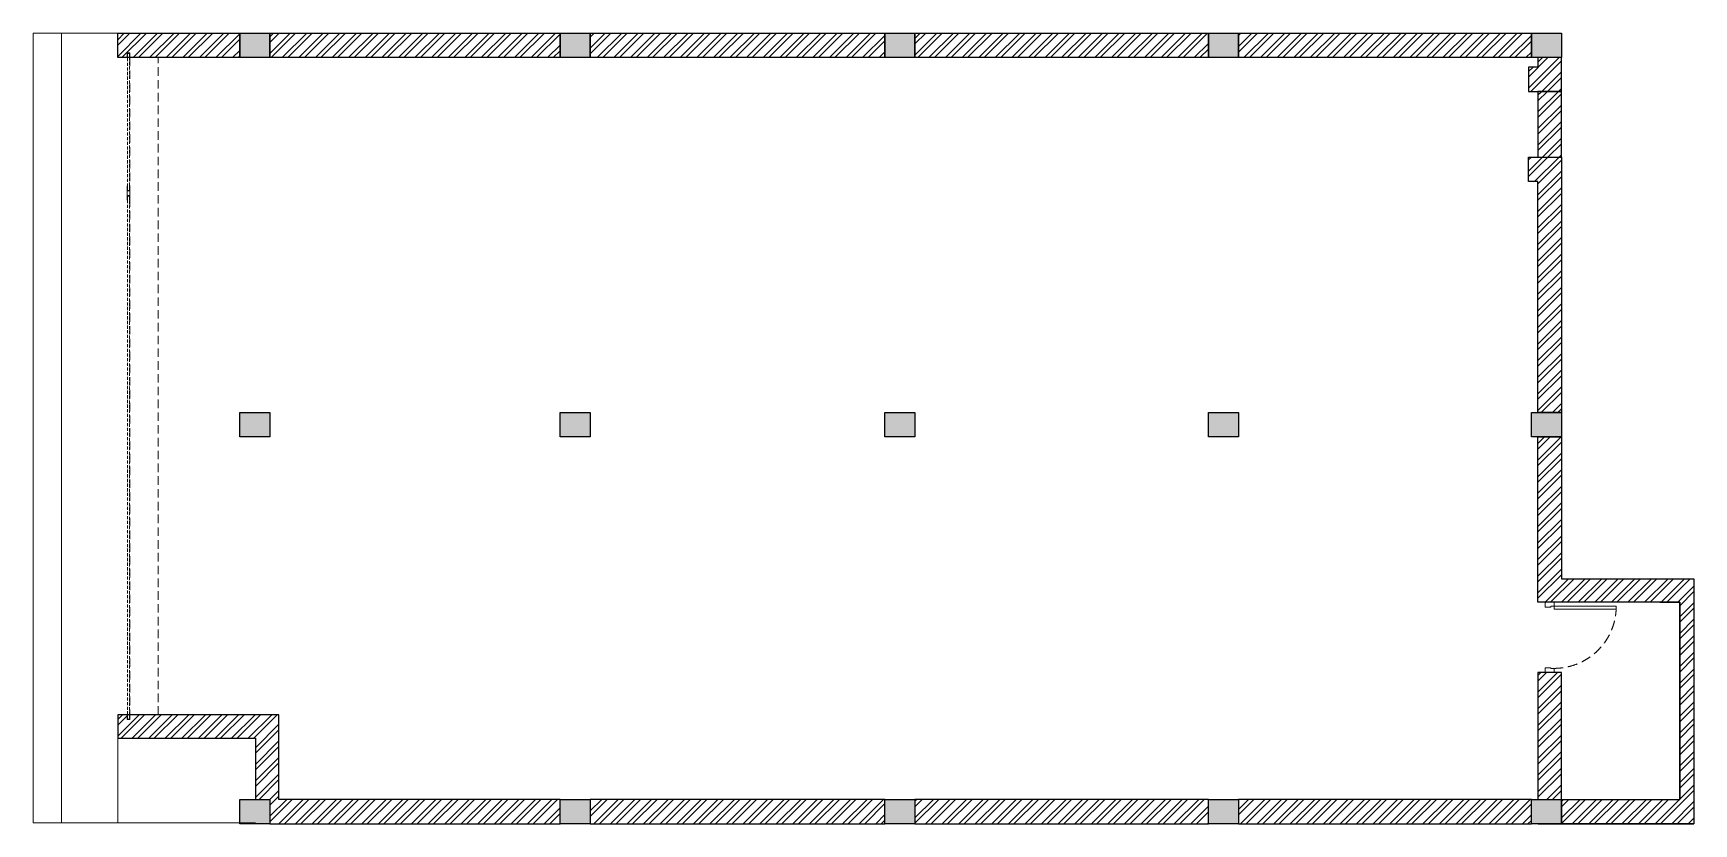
# Model space of a CAD drawing. Header units: feet. Extents: x -17686 to 0, y -10 to 8410.
import ezdxf

# ---------------------------------------------------------------- set-up
doc = ezdxf.new("R2010")
doc.units = ezdxf.units.FT
doc.header["$LTSCALE"] = 33
doc.header["$MEASUREMENT"] = 0
for name, pattern in [('a_p6_plan_L18$0$HIDDEN', [0.375, 0.25, -0.125]), ('HIDDEN2', [4.7625, 3.175, -1.5875]), ('HIDDENX2', [0.75, 0.5, -0.25])]:
    doc.linetypes.add(name, pattern=pattern)
for name, color, linetype, lineweight in [('A-shutter', 8, 'Continuous', 18), ('A-WALL HATCH', 251, 'Continuous', 0), ('beam', 90, 'Continuous', 9), ('column hatch', 5, 'Continuous', 0), ('Door', 2, 'Continuous', 13), ('LENS-DOOR', 34, 'Continuous', 20), ('rolling shutter', 1, 'Continuous', 5), ('Steps', 4, 'Continuous', 9)]:
    doc.layers.add(name, color=color, linetype=linetype, lineweight=lineweight)
doc.layers.add('A-WALL', color=1, linetype='Continuous')
doc.layers.add('column', color=10, linetype='Continuous')
pattern_1 = [(45, (-3585596.23, 5462549.3), (-88.2999593, 88.2999593), []), (45, (-3585537.36, 5462549.3), (-88.2999593, 88.2999593), [])]

# ---------------------------------------------------------------- blocks, each defined once
blk = doc.blocks.new('*U5')
at = {"layer": 'A-shutter', "color": 5, "ltscale": 10}
for points in [[(41038446, -1561539), (41038446, -1561544), (41038401, -1561544), (41038401, -1561564), (41038446, -1561564), (41038446, -1561569), (41038396, -1561569), (41038396, -1561539)], [(41043926, -1561539), (41043926, -1561544), (41043971, -1561544), (41043971, -1561564), (41043926, -1561564), (41043926, -1561569), (41043976, -1561569), (41043976, -1561539)]]:
    blk.add_lwpolyline(points, close=True, dxfattribs=at)
at = {"layer": 'A-shutter', "color": 5, "linetype": 'HIDDENX2', "ltscale": 2}
blk.add_lwpolyline([(41038401, -1561544), (41038401, -1561564), (41043971, -1561564), (41043971, -1561544)], close=True, dxfattribs=at)
blk = doc.blocks.new('*U6')
at = {"layer": 'A-shutter', "color": 5, "ltscale": 10}
for points in [[(41042557, -1561539), (41042557, -1561544), (41042512, -1561544), (41042512, -1561564), (41042557, -1561564), (41042557, -1561569), (41042507, -1561569), (41042507, -1561539)], [(41043926, -1561539), (41043926, -1561544), (41043971, -1561544), (41043971, -1561564), (41043926, -1561564), (41043926, -1561569), (41043976, -1561569), (41043976, -1561539)]]:
    blk.add_lwpolyline(points, close=True, dxfattribs=at)
at = {"layer": 'A-shutter', "color": 5, "linetype": 'HIDDENX2', "ltscale": 2}
blk.add_lwpolyline([(41042512, -1561544), (41042512, -1561564), (41043971, -1561564), (41043971, -1561544)], close=True, dxfattribs=at)
blk = doc.blocks.new('*U4')
at = {"layer": 'LENS-DOOR'}
for p, q in [((548122, 1779235), (548122, 1778574)), ((548122, 1779235), (548153, 1779235)), ((548153, 1778574), (548153, 1779235)), ((547447, 1778569), (547452, 1778569)), ((547447, 1778484), (547447, 1778569)), ((547452, 1778574), (547489, 1778574)), ((547452, 1778569), (547452, 1778574)), ((547489, 1778540), (547489, 1778574)), ((547489, 1778540), (547499, 1778540)), ((547499, 1778479), (547499, 1778540)), ((548122, 1778574), (548153, 1778574)), ((548145, 1778479), (548145, 1778540)), ((548156, 1778540), (548145, 1778540)), ((548192, 1778574), (548156, 1778574)), ((548156, 1778540), (548156, 1778574)), ((548192, 1778569), (548192, 1778574)), ((548197, 1778569), (548192, 1778569)), ((548197, 1778484), (548197, 1778569)), ((547447, 1778484), (547452, 1778484)), ((547452, 1778479), (547452, 1778484)), ((547452, 1778479), (547499, 1778479)), ((548192, 1778479), (548145, 1778479)), ((548192, 1778479), (548192, 1778484)), ((548197, 1778484), (548192, 1778484))]:
    blk.add_line(p, q, dxfattribs=at)
at = {"layer": 'LENS-DOOR', "color": 7, "linetype": 'HIDDEN2'}
blk.add_ellipse((548153, 1778574), major_axis=(-661, 0), ratio=1, start_param=-1.570791, end_param=0.051209, dxfattribs=at)

msp = doc.modelspace()

# ---------------------------------------------------------------- hatches: boundary and pattern name
at = {"layer": 'A-WALL HATCH'}
h = msp.add_hatch(dxfattribs=at)
h.set_pattern_fill('ANSI32', color=256, scale=333)
h.set_pattern_definition(pattern_1)
h.paths.add_polyline_path([(-12075, 250), (-15070, 250), (-15070, 1150), (-16786, 1150), (-16786, 900), (-15320, 900), (-15320, 250), (-15166, 250), (-15166, -10), (-12075, -10)])
h.paths.add_polyline_path([(-8615, 250), (-11755, 250), (-11755, -10), (-8615, -10)])
h.paths.add_polyline_path([(-5170, 250), (-8295, 250), (-8295, -10), (-5170, -10)])
h.paths.add_polyline_path([(-1730, 250), (-4850, 250), (-4850, -10), (-1730, -10)])
h.paths.add_polyline_path([(-1410, 1600), (-1660, 1600), (-1660, 250), (-1410, 250)], flags=17)
h.paths.add_polyline_path([(-1410, 4110), (-1410, 2600), (0, 2600), (0, -10), (-1410, -10), (-1410, 250), (-150, 250), (-150, 2350), (-1660, 2350), (-1660, 4110)])
h.paths.add_polyline_path([(-1760, 7090), (-1410, 7090), (-1410, 4370), (-1660, 4370), (-1660, 6830), (-1760, 6830)])
h.paths.add_polyline_path([(-1660, 8150), (-1660, 8050), (-1760, 8050), (-1760, 7790), (-1410, 7790), (-1410, 8150)])
h.paths.add_polyline_path([(-4850, 8410), (-1730, 8410), (-1730, 8150), (-4850, 8150)])
h.paths.add_polyline_path([(-8295, 8410), (-5170, 8410), (-5170, 8150), (-8295, 8150)])
h.paths.add_polyline_path([(-11755, 8410), (-8615, 8410), (-8615, 8150), (-11755, 8150)])
h.paths.add_polyline_path([(-15166, 8410), (-12075, 8410), (-12075, 8150), (-15166, 8150)])
h.paths.add_polyline_path([(-16786, 8410), (-15486, 8410), (-15486, 8150), (-16786, 8150)])
h = msp.add_hatch(dxfattribs=at)
h.set_pattern_fill('ANSI32', color=256, scale=333)
h.set_pattern_definition(pattern_1)
h.paths.add_polyline_path([(-1660, 7090), (-1410, 7090), (-1410, 7790), (-1660, 7790)])
at = {"layer": 'column hatch'}
h = msp.add_hatch(color=251, dxfattribs=at)
h.dxf.hatch_style = 1
h.paths.add_polyline_path([(-15486, 8410), (-15166, 8410), (-15166, 8150), (-15486, 8150)])
h.paths.add_polyline_path([(-12075, 8410), (-11755, 8410), (-11755, 8150), (-12075, 8150)])
h.paths.add_polyline_path([(-8615, 8410), (-8295, 8410), (-8295, 8150), (-8615, 8150)])
h.paths.add_polyline_path([(-5170, 8410), (-4850, 8410), (-4850, 8150), (-5170, 8150)])
h.paths.add_polyline_path([(-1730, 8410), (-1410, 8410), (-1410, 8150), (-1730, 8150)])
h = msp.add_hatch(color=251, dxfattribs=at)
h.dxf.hatch_style = 1
h.paths.add_polyline_path([(-15486, 4370), (-15166, 4370), (-15166, 4110), (-15486, 4110)])
h.paths.add_polyline_path([(-12075, 4370), (-11755, 4370), (-11755, 4110), (-12075, 4110)])
h.paths.add_polyline_path([(-8615, 4370), (-8295, 4370), (-8295, 4110), (-8615, 4110)])
h.paths.add_polyline_path([(-5170, 4370), (-4850, 4370), (-4850, 4110), (-5170, 4110)])
h.paths.add_polyline_path([(-1730, 4370), (-1410, 4370), (-1410, 4110), (-1730, 4110)])
h = msp.add_hatch(color=251, dxfattribs=at)
h.dxf.hatch_style = 1
h.paths.add_polyline_path([(-15486, 250), (-15166, 250), (-15166, -10), (-15486, -10)])
h.paths.add_polyline_path([(-12075, 250), (-11755, 250), (-11755, -10), (-12075, -10)])
h.paths.add_polyline_path([(-8615, 250), (-8295, 250), (-8295, -10), (-8615, -10)])
h.paths.add_polyline_path([(-5170, 250), (-4850, 250), (-4850, -10), (-5170, -10)])
h.paths.add_polyline_path([(-1730, 250), (-1410, 250), (-1410, -10), (-1730, -10)])

# ---------------------------------------------------------------- linework, layer by layer
at = {"layer": 'A-WALL'}
for p, q in [((-360, 2600), (0, 2600)), ((0, 2600), (0, 0)), ((-360, 2350), (-150, 2350)), ((-150, 2350), (-150, 250))]:
    msp.add_line(p, q, dxfattribs=at)
for points in [[(-16786, 8410), (-15486, 8410), (-15486, 8150), (-16786, 8150)], [(-15166, 8410), (-12075, 8410), (-12075, 8150), (-15166, 8150)], [(-11755, 8410), (-8615, 8410), (-8615, 8150), (-11755, 8150)], [(-8295, 8410), (-5170, 8410), (-5170, 8150), (-8295, 8150)], [(-4850, 8410), (-1730, 8410), (-1730, 8150), (-4850, 8150)], [(-1660, 8150), (-1660, 8050), (-1760, 8050), (-1760, 7790), (-1410, 7790), (-1410, 8150)], [(-1660, 7090), (-1410, 7090), (-1410, 7790), (-1660, 7790)], [(-1760, 7090), (-1410, 7090), (-1410, 4370), (-1660, 4370), (-1660, 6830), (-1760, 6830)], [(-1410, 4110), (-1410, 2600), (0, 2600), (0, -10), (-1410, -10), (-1410, 250), (-150, 250), (-150, 2350), (-1660, 2350), (-1660, 4110)], [(-1410, 1600), (-1660, 1600), (-1660, 250), (-1410, 250)], [(-12075, 250), (-15070, 250), (-15070, 1150), (-16786, 1150), (-16786, 900), (-15320, 900), (-15320, 250), (-15166, 250), (-15166, -10), (-12075, -10)], [(-8615, 250), (-11755, 250), (-11755, -10), (-8615, -10)], [(-5170, 250), (-8295, 250), (-8295, -10), (-5170, -10)], [(-1730, 250), (-4850, 250), (-4850, -10), (-1730, -10)]]:
    msp.add_lwpolyline(points, close=True, dxfattribs=at)
at = {"layer": 'beam', "linetype": 'a_p6_plan_L18$0$HIDDEN', "lineweight": 5, "ltscale": 11}
msp.add_lwpolyline([(-16656, 1150), (-16356, 1150), (-16356, 8150), (-16656, 8150)], close=True, dxfattribs=at)
at = {"layer": 'column'}
for p, q in [((-1410, 250), (-150, 250)), ((-1657, -10), (0, -10))]:
    msp.add_line(p, q, dxfattribs=at)
for points in [[(-15486, 8410), (-15166, 8410), (-15166, 8150), (-15486, 8150)], [(-12075, 8410), (-11755, 8410), (-11755, 8150), (-12075, 8150)], [(-8615, 8410), (-8295, 8410), (-8295, 8150), (-8615, 8150)], [(-5170, 8410), (-4850, 8410), (-4850, 8150), (-5170, 8150)], [(-1730, 8410), (-1410, 8410), (-1410, 8150), (-1730, 8150)], [(-15486, 4370), (-15166, 4370), (-15166, 4110), (-15486, 4110)], [(-12075, 4370), (-11755, 4370), (-11755, 4110), (-12075, 4110)], [(-8615, 4370), (-8295, 4370), (-8295, 4110), (-8615, 4110)], [(-5170, 4370), (-4850, 4370), (-4850, 4110), (-5170, 4110)], [(-1730, 4370), (-1410, 4370), (-1410, 4110), (-1730, 4110)], [(-15486, 250), (-15166, 250), (-15166, -10), (-15486, -10)], [(-12075, 250), (-11755, 250), (-11755, -10), (-12075, -10)], [(-8615, 250), (-8295, 250), (-8295, -10), (-8615, -10)], [(-5170, 250), (-4850, 250), (-4850, -10), (-5170, -10)], [(-1730, 250), (-1410, 250), (-1410, -10), (-1730, -10)]]:
    msp.add_lwpolyline(points, close=True, dxfattribs=at)
at = {"layer": 'rolling shutter', "color": 2}
msp.add_lwpolyline([(-16656, 6731), (-16686, 6731), (-16686, 6680), (-16656, 6680)], close=True, dxfattribs=at)
at = {"layer": 'Steps'}
for p, q in [((-17686, 0), (-17686, 8410)), ((-16786, 8410), (-17686, 8410)), ((-17386, 0), (-17386, 8410)), ((-16786, 900), (-16786, 0)), ((-15320, 0), (-17686, 0))]:
    msp.add_line(p, q, dxfattribs=at)

# ---------------------------------------------------------------- block references
at = {"layer": 'Door', "xscale": -1, "rotation": 270}
msp.add_blockref('*U4', (-1780061, -545847), dxfattribs=at)
at = {"layer": 'rolling shutter', "color": 2, "rotation": 270.0000000000518}
msp.add_blockref('*U6', (1544883, 41050707), dxfattribs=at)
at = {"layer": 'rolling shutter', "color": 2, "xscale": -1, "rotation": 269.9999999999481}
msp.add_blockref('*U5', (1544883, -41037296), dxfattribs=at)

doc.saveas('drawing.dxf')
